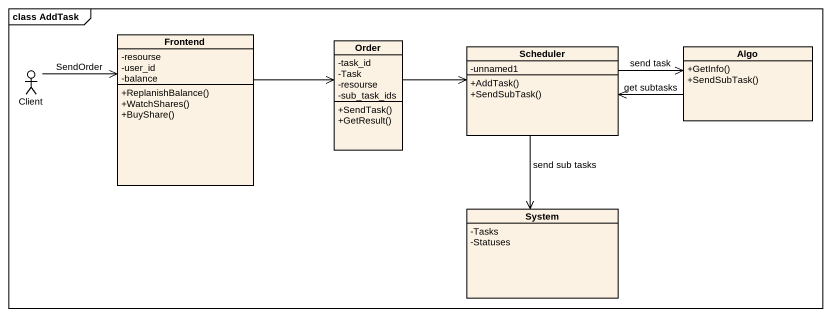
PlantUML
@startuml
mainframe class AddTask
allowmixing
hide circle
hide empty members
skinparam classAttributeIconSize 0
class Frontend {
  -resourse
  -user_id
  -balance
  +ReplanishBalance()
  +WatchShares()
  +BuyShare()
}
class Order {
  -task_id
  -Task
  -resourse
  -sub_task_ids
  +SendTask()
  +GetResult()
}
class Scheduler {
  -unnamed1
  +AddTask()
  +SendSubTask()
}
class Algo {
  +GetInfo()
  +SendSubTask()
}
actor Client
class System {
  -Tasks
  -Statuses
}
Frontend -right-> Order
Order -right-> Scheduler
Scheduler -right-> Algo : send task
Scheduler --> System : send sub tasks
Algo -left-> Scheduler : get subtasks
Client -right-> Frontend : SendOrder
@enduml
